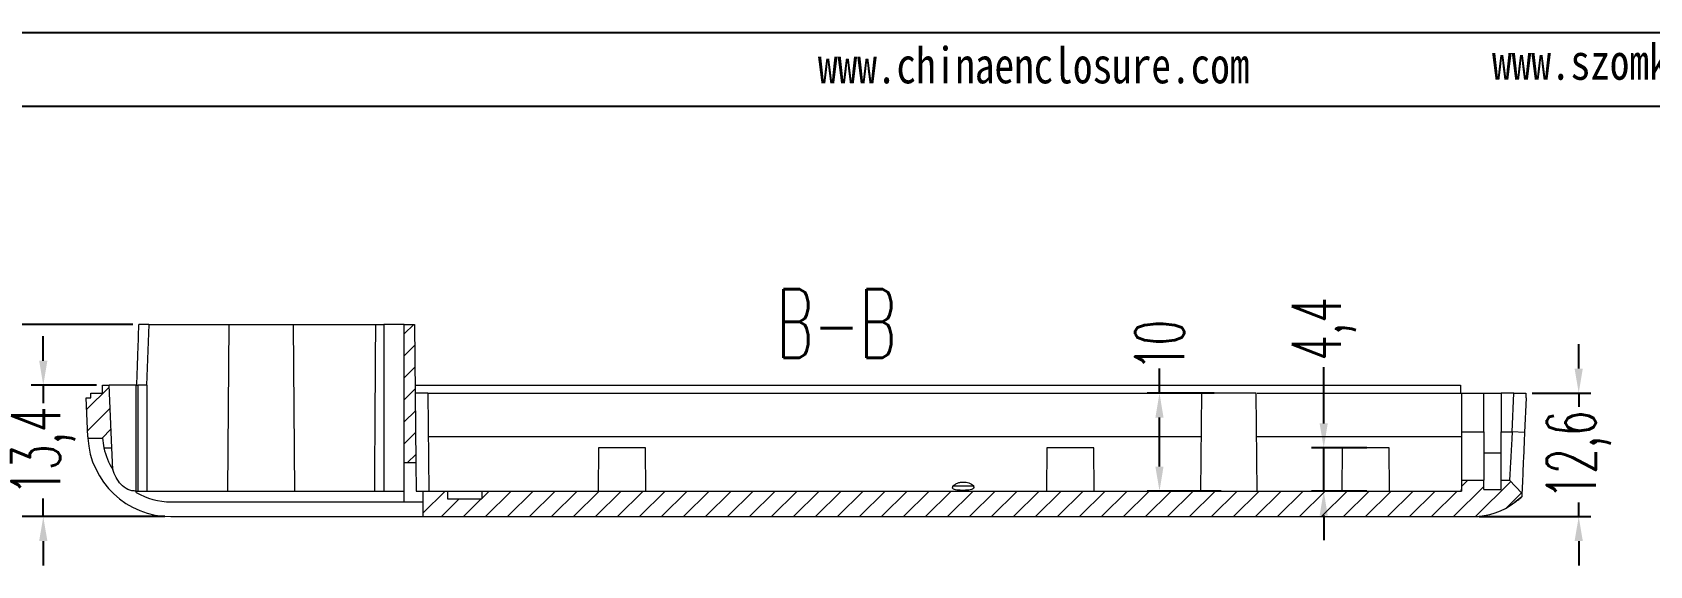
# Model space of a CAD drawing. Header units: inches. Extents: x 1568 to 2997, y 532 to 848.
# Drawn here: x 1651.2 to 1816.2, y 793.4 to 847.7 of the extents above; entities that cross this region are included whole.
import ezdxf

# ---------------------------------------------------------------- set-up
doc = ezdxf.new("R2010")
doc.units = ezdxf.units.IN
doc.layers.add('文字', color=81, linetype='Continuous')
doc.styles.add('SLDTEXTSTYLE2', font='TXT', dxfattribs={"width": 0.6, "bigfont": 'bigfont'})
doc.styles.add('宋体', font='', dxfattribs={"width": 0.8, "height": 3.5})
doc.styles.get('宋体').set_extended_font_data('SimSun')
doc.dimstyles.new('5', dxfattribs={"dimtxt": 5, "dimasz": 2.5, "dimexe": 1.25, "dimexo": 0.625, "dimtad": 0, "dimzin": 12, "dimtxsty": 'SLDTEXTSTYLE2', "dimcen": 2.5, "dimclrd": 3, "dimclre": 3, "dimclrt": 256, "dimadec": 0, "dimazin": 0, "dimtfac": 1, "dimtmove": 0, "dimatfit": 3, "dimfxl": 1, "dimarcsym": 0})
pattern_1 = [(45, (-986.9615, -720.8508), (-1.122532, 1.122532), [])]

# ---------------------------------------------------------------- blocks, each defined once
blk = doc.blocks.new('*D159')
at = {"color": 3, "lineweight": -2}
for p, q in [((1808.99, 813.46), (1808.99, 815.96)), ((1804.23, 810.96), (1810.24, 810.96)), ((1808.99, 810.96), (1808.99, 809.54)), ((1808.99, 798.36), (1808.99, 799.79)), ((1798.83, 798.36), (1810.24, 798.36)), ((1808.99, 795.86), (1808.99, 793.36))]:
    blk.add_line(p, q, dxfattribs=at)
at = {"color": 3}
for points in [[(1808.57, 813.46), (1809.41, 813.46), (1808.99, 810.96)], [(1808.57, 795.86), (1809.41, 795.86), (1808.99, 798.36)]]:
    blk.add_solid(points, dxfattribs=at)
at = {"layer": 'Defpoints', "color": 0}
for p in [(1803.6, 810.96), (1808.99, 810.96), (1798.2, 798.36)]:
    blk.add_point(p, dxfattribs=at)
at = {"insert": (1808.99, 804.66), "char_height": 5, "attachment_point": 5, "rotation": 90, "style": 'SLDTEXTSTYLE2'}
blk.add_mtext('12,6', dxfattribs=at)
blk = doc.blocks.new('*D161')
at = {"color": 3, "lineweight": -2}
for p, q in [((1782.97, 807.86), (1782.97, 813.61)), ((1787.36, 805.36), (1781.72, 805.36)), ((1782.97, 800.96), (1782.97, 805.36)), ((1787.36, 800.96), (1781.72, 800.96)), ((1782.97, 798.46), (1782.97, 795.96))]:
    blk.add_line(p, q, dxfattribs=at)
at = {"color": 3}
for points in [[(1782.55, 807.86), (1783.38, 807.86), (1782.97, 805.36)], [(1782.55, 798.46), (1783.38, 798.46), (1782.97, 800.96)]]:
    blk.add_solid(points, dxfattribs=at)
at = {"layer": 'Defpoints', "color": 0}
for p in [(1782.97, 805.36), (1787.98, 805.36), (1787.98, 800.96)]:
    blk.add_point(p, dxfattribs=at)
at = {"insert": (1782.97, 817.49), "char_height": 5, "attachment_point": 5, "rotation": 90, "style": 'SLDTEXTSTYLE2'}
blk.add_mtext('4,4', dxfattribs=at)
blk = doc.blocks.new('*D162')
at = {"color": 3, "lineweight": -2}
for p, q in [((1766.21, 810.96), (1766.21, 813.46)), ((1771.79, 810.96), (1764.96, 810.96)), ((1766.21, 803.46), (1766.21, 808.46)), ((1772.49, 800.96), (1764.96, 800.96))]:
    blk.add_line(p, q, dxfattribs=at)
at = {"color": 3}
for points in [[(1765.79, 808.46), (1766.62, 808.46), (1766.21, 810.96)], [(1765.79, 803.46), (1766.62, 803.46), (1766.21, 800.96)]]:
    blk.add_solid(points, dxfattribs=at)
at = {"layer": 'Defpoints', "color": 0}
for p in [(1766.21, 810.96), (1772.41, 810.96), (1773.12, 800.96)]:
    blk.add_point(p, dxfattribs=at)
at = {"insert": (1766.21, 815.84), "char_height": 5, "attachment_point": 5, "rotation": 90, "style": 'SLDTEXTSTYLE2'}
blk.add_mtext('10', dxfattribs=at)
blk = doc.blocks.new('*D163')
at = {"color": 3, "lineweight": -2}
for p, q in [((1661.44, 817.96), (1643.45, 817.96)), ((1644.7, 815.46), (1644.7, 813.04)), ((1644.7, 800.86), (1644.7, 803.29)), ((1664.7, 798.36), (1643.45, 798.36))]:
    blk.add_line(p, q, dxfattribs=at)
at = {"color": 3}
for points in [[(1644.28, 815.46), (1645.12, 815.46), (1644.7, 817.96)], [(1644.28, 800.86), (1645.12, 800.86), (1644.7, 798.36)]]:
    blk.add_solid(points, dxfattribs=at)
at = {"layer": 'Defpoints', "color": 0}
for p in [(1644.7, 817.96), (1662.06, 817.96), (1665.33, 798.36)]:
    blk.add_point(p, dxfattribs=at)
at = {"insert": (1644.7, 808.16), "char_height": 5, "attachment_point": 5, "rotation": 90, "style": 'SLDTEXTSTYLE2'}
blk.add_mtext('19,6', dxfattribs=at)
blk = doc.blocks.new('*D164')
at = {"color": 3, "lineweight": -2}
for p, q in [((1652.3, 814.26), (1652.3, 816.76)), ((1657.73, 811.76), (1651.05, 811.76)), ((1652.3, 811.76), (1652.3, 809.94)), ((1652.3, 798.36), (1652.3, 800.19)), ((1664.7, 798.36), (1651.05, 798.36)), ((1652.3, 795.86), (1652.3, 793.36))]:
    blk.add_line(p, q, dxfattribs=at)
at = {"color": 3}
for points in [[(1651.88, 814.26), (1652.72, 814.26), (1652.3, 811.76)], [(1651.88, 795.86), (1652.72, 795.86), (1652.3, 798.36)]]:
    blk.add_solid(points, dxfattribs=at)
at = {"layer": 'Defpoints', "color": 0}
for p in [(1652.3, 811.76), (1658.36, 811.76), (1665.33, 798.36)]:
    blk.add_point(p, dxfattribs=at)
at = {"insert": (1652.3, 805.06), "char_height": 5, "attachment_point": 5, "rotation": 90, "style": 'SLDTEXTSTYLE2'}
blk.add_mtext('13,4', dxfattribs=at)

msp = doc.modelspace()

# ---------------------------------------------------------------- hatches: boundary and pattern name
at = {"linetype": 'Continuous', "lineweight": 0}
h = msp.add_hatch(dxfattribs=at)
h.set_pattern_fill('ANSI31', color=4, scale=0.5, style=0)
h.set_pattern_definition(pattern_1)
h.paths.add_polyline_path([(1690.315, 803.863), (1690.192, 817.963), (1689.141, 817.963), (1689.141, 803.863)], flags=0)
h = msp.add_hatch(dxfattribs=at)
h.set_pattern_fill('ANSI31', color=4, scale=0.5, style=0)
h.set_pattern_definition(pattern_1)
edge = h.paths.add_edge_path(flags=0)
edge.add_line((1659.008, 811.763), (1658.357, 811.763))
edge.add_line((1658.357, 811.763), (1658.343, 810.963))
edge.add_line((1658.343, 810.963), (1657.141, 810.963))
edge.add_line((1657.141, 810.963), (1657.141, 810.463))
edge.add_line((1657.141, 810.463), (1656.662, 810.463))
edge.add_line((1656.662, 810.463), (1656.836, 806.492))
edge.add_arc((1665.328, 806.863), 8.5, 182.5, 183.37229)
edge.add_line((1656.842, 806.363), (1658.346, 806.363))
edge.add_arc((1665.328, 806.863), 7, 184.09604, 192.37363)
edge.add_line((1658.49, 805.363), (1659.287, 805.363))
edge.add_line((1659.287, 805.363), (1659.008, 811.763))
h = msp.add_hatch(dxfattribs=at)
h.set_pattern_fill('ANSI31', color=4, scale=0.5, style=0)
h.set_pattern_definition(pattern_1)
edge = h.paths.add_edge_path(flags=0)
edge.add_line((1799.291, 802.063), (1797.041, 802.063))
edge.add_line((1797.041, 802.063), (1797.041, 800.963))
edge.add_line((1797.041, 800.963), (1697.041, 800.963))
edge.add_line((1697.041, 800.963), (1697.041, 800.163))
edge.add_line((1697.041, 800.163), (1693.541, 800.163))
edge.add_line((1693.541, 800.163), (1693.541, 800.963))
edge.add_line((1693.541, 800.963), (1691.041, 800.963))
edge.add_line((1691.041, 800.963), (1691.041, 798.363))
edge.add_line((1691.041, 798.363), (1798.202, 798.363))
edge.add_arc((1798.202, 805.363), 7, 269.99696, 307.67972)
edge.add_line((1802.481, 799.823), (1803.178, 800.361))
edge.add_line((1803.178, 800.361), (1803.194, 800.741))
edge.add_line((1803.194, 800.741), (1801.929, 802.063))
edge.add_line((1801.929, 802.063), (1801.091, 802.063))
edge.add_line((1801.091, 802.063), (1801.091, 801.113))
edge.add_line((1801.091, 801.113), (1799.291, 801.113))
edge.add_line((1799.291, 801.113), (1799.291, 802.063))

# ---------------------------------------------------------------- linework, layer by layer
for p, q in [((1568.157, 847.734), (2015.02, 847.734)), ((1579.72, 840.211), (2007.497, 840.211))]:
    msp.add_line(p, q)
at = {"color": 7, "linetype": 'Continuous', "lineweight": 15}
for p, q in [((1663.06, 817.963), (1662.064, 817.963)), ((1663.06, 817.963), (1662.843, 811.763)), ((1663.06, 817.963), (1671.235, 817.963)), ((1671.235, 817.963), (1671.087, 800.963)), ((1671.235, 817.963), (1677.838, 817.963)), ((1677.987, 800.963), (1677.838, 817.963)), ((1677.838, 817.963), (1686.232, 817.963)), ((1686.232, 817.963), (1687.057, 817.963)), ((1687.057, 817.963), (1687.057, 800.963)), ((1689.141, 817.963), (1687.057, 817.963)), ((1689.141, 817.963), (1690.192, 817.963)), ((1689.141, 803.863), (1689.141, 817.963)), ((1690.192, 817.963), (1690.315, 803.863)), ((1656.662, 810.463), (1657.141, 810.463)), ((1656.836, 806.492), (1656.662, 810.463)), ((1657.141, 810.463), (1657.141, 810.963)), ((1657.141, 810.963), (1658.343, 810.963)), ((1658.343, 810.963), (1658.357, 811.763)), ((1658.357, 811.763), (1659.008, 811.763)), ((1659.287, 805.363), (1659.008, 811.763)), ((1661.787, 800.963), (1661.787, 811.763)), ((1661.787, 811.763), (1661.973, 811.763)), ((1661.973, 800.963), (1661.973, 811.763)), ((1662.91, 811.763), (1661.973, 811.763)), ((1662.91, 800.963), (1662.91, 811.763)), ((1691.591, 810.963), (1690.253, 810.963)), ((1691.678, 800.963), (1691.591, 810.963)), ((1770.491, 810.963), (1770.403, 800.963)), ((1776.091, 810.963), (1770.491, 810.963)), ((1776.178, 800.963), (1776.091, 810.963)), ((1796.941, 811.763), (1796.941, 810.963)), ((1796.941, 810.963), (1797.041, 810.963)), ((1797.041, 810.963), (1799.291, 810.963)), ((1797.041, 810.963), (1797.041, 807.019)), ((1799.291, 807.019), (1799.291, 810.963)), ((1799.291, 810.963), (1801.091, 810.963)), ((1802.373, 810.963), (1801.091, 810.963)), ((1801.091, 810.963), (1801.091, 807.019)), ((1802.201, 807.019), (1802.373, 810.963)), ((1802.373, 810.963), (1803.6, 810.963)), ((1803.619, 810.463), (1803.466, 806.953)), ((1803.6, 810.963), (1803.591, 810.463)), ((1803.591, 810.463), (1803.619, 810.463)), ((1656.842, 806.363), (1658.346, 806.363)), ((1797.041, 807.019), (1799.291, 807.019)), ((1797.041, 807.019), (1797.041, 802.063)), ((1799.291, 807.019), (1799.291, 802.063)), ((1801.091, 807.019), (1802.201, 807.019)), ((1801.091, 802.063), (1801.091, 807.019)), ((1803.466, 806.953), (1802.201, 807.019)), ((1658.49, 805.363), (1659.287, 805.363)), ((1659.383, 803.166), (1659.287, 805.363)), ((1689.141, 803.863), (1690.315, 803.863)), ((1689.141, 799.863), (1689.141, 803.863)), ((1690.315, 803.863), (1690.341, 800.963)), ((1708.962, 805.363), (1708.924, 800.963)), ((1713.762, 805.363), (1708.962, 805.363)), ((1713.8, 800.963), (1713.762, 805.363)), ((1754.712, 805.363), (1754.674, 800.963)), ((1759.512, 805.363), (1754.712, 805.363)), ((1759.55, 800.963), (1759.512, 805.363)), ((1784.845, 805.363), (1784.807, 800.963)), ((1789.645, 805.363), (1784.845, 805.363)), ((1789.684, 800.963), (1789.645, 805.363)), ((1801.091, 804.813), (1799.291, 804.813)), ((1661.787, 800.824), (1661.787, 800.963)), ((1661.787, 800.963), (1689.141, 800.963)), ((1690.341, 800.963), (1691.041, 800.963)), ((1691.041, 800.963), (1693.541, 800.963)), ((1691.041, 800.963), (1691.041, 798.363)), ((1693.541, 800.963), (1693.541, 800.163)), ((1693.541, 800.963), (1697.041, 800.963)), ((1697.041, 800.963), (1697.041, 800.163)), ((1697.041, 800.963), (1797.041, 800.963)), ((1745.073, 801.463), (1745.073, 801.319)), ((1747.273, 801.463), (1745.073, 801.463)), ((1747.273, 801.347), (1747.273, 801.463)), ((1797.041, 802.063), (1799.291, 802.063)), ((1797.041, 802.063), (1797.041, 800.963)), ((1799.291, 801.113), (1799.291, 802.063)), ((1799.291, 801.113), (1801.091, 801.113)), ((1801.091, 801.113), (1801.091, 802.063)), ((1801.091, 802.063), (1801.929, 802.063)), ((1803.194, 800.741), (1801.929, 802.063)), ((1803.194, 800.741), (1803.178, 800.361)), ((1665.328, 799.863), (1689.141, 799.863)), ((1689.141, 799.863), (1691.041, 799.863)), ((1693.541, 800.163), (1697.041, 800.163)), ((1803.178, 800.361), (1802.481, 799.823)), ((1665.328, 798.363), (1691.041, 798.363)), ((1691.041, 798.363), (1798.202, 798.363))]:
    msp.add_line(p, q, dxfattribs=at)
for centre, radius, start, end in [((1665.328, 806.863), 8.5, 182.5, 183.37229), ((1665.328, 806.863), 8.5, 183.37229, 270), ((1665.328, 806.863), 7, 184.09604, 192.37363), ((1665.328, 806.863), 7, 192.37363, 211.87492), ((1665.328, 806.863), 7, 239.61818, 270), ((1798.202, 805.363), 7, 269.99696, 307.67972)]:
    msp.add_arc(centre, radius, start, end, dxfattribs=at)
for points, knots in [([(1661.843, 811.763), (1661.853, 812.054), (1661.863, 812.346), (1661.873, 812.638), (1661.897, 813.304), (1661.92, 813.971), (1661.944, 814.637), (1661.983, 815.745), (1662.023, 816.854), (1662.064, 817.963)], [-0.0008759508, -0.0008759508, -0.0008759508, -0.0008759508, 0, 0, 0, 0.0020000001, 0.0020000001, 0.0020000001, 0.0053281559, 0.0053281559, 0.0053281559, 0.0053281559]), ([(1686.123, 800.963), (1686.141, 803.883), (1686.176, 809.55), (1686.213, 815.217), (1686.232, 817.963)], [0, 0, 0, 0, 0.5153974, 1, 1, 1, 1]), ([(1661.787, 811.763), (1661.392, 811.763), (1660.996, 811.763), (1660.6, 811.763), (1660.335, 811.763), (1660.069, 811.763), (1659.804, 811.763), (1659.539, 811.763), (1659.273, 811.763), (1659.008, 811.763)], [0, 0, 0, 0, 0.0011873357, 0.0011873357, 0.0011873357, 0.0019834547, 0.0019834547, 0.0019834547, 0.0027796783, 0.0027796783, 0.0027796783, 0.0027796783]), ([(1690.246, 811.763), (1692.763, 811.763), (1698.078, 811.763), (1706.207, 811.763), (1714.631, 811.763), (1723.067, 811.763), (1732.335, 811.763), (1742.427, 811.763), (1753.335, 811.763), (1764.251, 811.763), (1775.166, 811.763), (1786.078, 811.763), (1793.32, 811.763), (1796.941, 811.763)], [0, 0, 0, 0, 0.07088452, 0.14965199, 0.22841943, 0.30731809, 0.38621674, 0.48818911, 0.59017938, 0.69215203, 0.79476183, 0.89738942, 1, 1, 1, 1]), ([(1691.644, 810.963), (1694.869, 810.963), (1702.219, 810.963), (1713.732, 810.963), (1726.16, 810.963), (1738.356, 810.963), (1750.303, 810.963), (1760.905, 810.963), (1767.589, 810.963), (1770.384, 810.963)], [0, 0, 0, 0, 0.123236, 0.2808294, 0.4385836, 0.5961772, 0.7446792, 0.8932187, 1, 1, 1, 1]), ([(1776.189, 810.963), (1779.239, 810.963), (1786.175, 810.963), (1793.075, 810.963), (1796.941, 810.963)], [0, 0, 0, 0, 0.4396438, 1, 1, 1, 1]), ([(1802.201, 807.019), (1802.183, 806.691), (1802.165, 806.369), (1802.139, 805.893), (1802.131, 805.736), (1802.114, 805.425), (1802.105, 805.27), (1802.08, 804.82), (1802.065, 804.536), (1802.036, 803.998), (1802.021, 803.743), (1801.996, 803.286), (1801.985, 803.081), (1801.966, 802.719), (1801.957, 802.565), (1801.943, 802.318), (1801.938, 802.223), (1801.931, 802.095), (1801.929, 802.063), (1801.929, 802.063)], [0, 0, 0, 0, 0.125, 0.125, 0.1875, 0.1875, 0.25, 0.25, 0.375, 0.375, 0.5, 0.5, 0.625, 0.625, 0.75, 0.75, 0.875, 0.875, 1, 1, 1, 1]), ([(1803.466, 806.953), (1803.43, 806.137), (1803.394, 805.323), (1803.329, 803.82), (1803.299, 803.132), (1803.249, 801.983), (1803.228, 801.524), (1803.201, 800.903), (1803.194, 800.741), (1803.194, 800.741)], [0, 0, 0, 0, 0.25, 0.25, 0.5, 0.5, 0.75, 0.75, 1, 1, 1, 1]), ([(1661.787, 800.963), (1661.643, 800.963), (1661.496, 800.976), (1661.209, 801.034), (1661.069, 801.078), (1660.67, 801.257), (1660.433, 801.436), (1660.034, 801.863), (1659.87, 802.108), (1659.594, 802.62), (1659.479, 802.891), (1659.383, 803.166)], [0, 0, 0, 0, 0.09381284, 0.09381284, 0.18762568, 0.18762568, 0.37525136, 0.37525136, 0.56287704, 0.56287704, 0.75050272, 0.75050272, 0.75050272, 0.75050272]), ([(1747.257, 801.351), (1747.26, 801.329), (1747.273, 801.256), (1747.152, 801.165), (1746.911, 801.09), (1746.584, 801.051), (1746.219, 801.036), (1745.851, 801.041), (1745.518, 801.068), (1745.261, 801.122), (1745.099, 801.204), (1745.085, 801.282), (1745.078, 801.32)], [0, 0, 0, 0, 0.0505362, 0.1678234, 0.2784531, 0.3839662, 0.4878907, 0.5916625, 0.695454, 0.7992239, 0.9035609, 1, 1, 1, 1]), ([(1745.124, 801.435), (1745.13, 801.45), (1745.158, 801.519), (1745.339, 801.656), (1745.633, 801.798), (1745.984, 801.881), (1746.321, 801.892), (1746.636, 801.84), (1746.909, 801.739), (1747.141, 801.596), (1747.213, 801.491), (1747.251, 801.435)], [0, 0, 0, 0, 0.0404611, 0.1778801, 0.3191345, 0.4284205, 0.5380647, 0.6394075, 0.7448922, 0.8645699, 1, 1, 1, 1]), ([(1797.041, 801.467), (1797.033, 801.399), (1797.012, 801.21), (1796.983, 801.06), (1796.964, 800.963)], [0, 0, 0, 0, 0.3569916, 1, 1, 1, 1]), ([(1802.486, 799.826), (1802.579, 799.898), (1802.806, 800.074), (1803.033, 800.249), (1803.167, 800.352)], [0, 0, 0, 0, 0.4119674, 1, 1, 1, 1])]:
    msp.add_open_spline(points, degree=3, knots=knots, dxfattribs=at)
at = {"color": 8, "linetype": 'Continuous', "lineweight": 15}
for points, knots in [([(1770.452, 806.51), (1766.966, 806.51), (1759.353, 806.51), (1747.582, 806.51), (1735.163, 806.51), (1722.984, 806.51), (1711.053, 806.51), (1700.675, 806.51), (1694.211, 806.51), (1691.629, 806.51)], [0, 0, 0, 0, 0.1329669, 0.290429, 0.447767, 0.6049617, 0.7531785, 0.9014253, 1, 1, 1, 1]), ([(1797.041, 806.51), (1792.944, 806.51), (1785.993, 806.51), (1779.001, 806.51), (1776.129, 806.51)], [0, 0, 0, 0, 0.5892001, 1, 1, 1, 1])]:
    msp.add_open_spline(points, degree=3, knots=knots, dxfattribs=at)

# ---------------------------------------------------------------- texts
at = {"color": 0, "linetype": 'Continuous', "lineweight": 0, "insert": (1733.25, 821.564), "char_height": 7, "attachment_point": 2, "style": 'SLDTEXTSTYLE2'}
msp.add_mtext('B-B', dxfattribs=at)
at = {"layer": '文字', "color": 0, "char_height": 3.67789, "width": 64.61702, "attachment_point": 1, "style": '宋体'}
for s, insert in [('www.szomk.en.alibaba.com', (1800.148, 846.582)), ('www.chinaenclosure.com', (1731.355, 846.217))]:
    msp.add_mtext(s, dxfattribs=dict(at, insert=insert))

# ---------------------------------------------------------------- dimensions: what is measured, and where the dimension line sits
dim = msp.add_linear_dim(base=(1782.966, 805.363), p1=(1787.981, 800.963), p2=(1787.981, 805.363), angle=90, dimstyle='5')
dim.commit()
dim.dimension.update_dxf_attribs({"geometry": '*D161', "text_midpoint": (1782.966, 817.488), "dimtype": 160})
for base, p1, p2, picture, middle in [((1766.208, 810.963), (1773.116, 800.963), (1772.412, 810.963), '*D162', (1766.208, 815.838)), ((1644.7, 817.963), (1665.328, 798.363), (1662.064, 817.963), '*D163', (1644.7, 808.163)), ((1652.299, 811.763), (1665.328, 798.363), (1658.357, 811.763), '*D164', (1652.299, 805.063)), ((1808.992, 810.963), (1798.202, 798.363), (1803.6, 810.963), '*D159', (1808.992, 804.663))]:
    dim = msp.add_linear_dim(base=base, p1=p1, p2=p2, angle=90, dimstyle='5')
    dim.commit()
    dim.dimension.update_dxf_attribs({"geometry": picture, "text_midpoint": middle})

doc.saveas('drawing.dxf')
